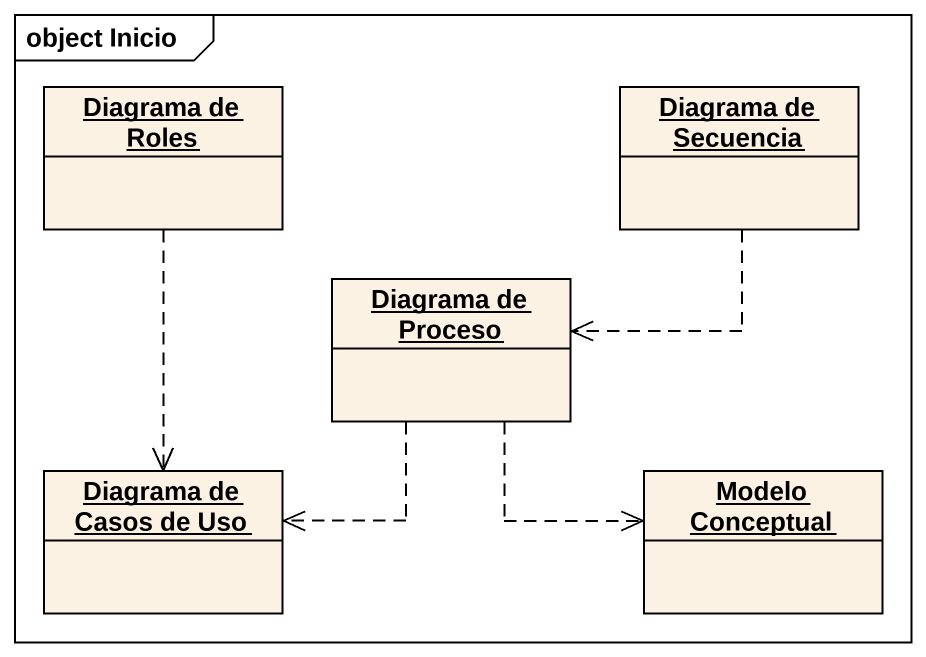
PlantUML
@startuml
mainframe object Inicio
hide circle
hide empty members
object "Diagrama de Roles" as Diagrama_de_Roles
object "Diagrama de Secuencia" as Diagrama_de_Secuencia
object "Diagrama de Proceso" as Diagrama_de_Proceso
object "Diagrama de Casos de Uso" as Diagrama_de_Casos_de_Uso
object "Modelo Conceptual" as Modelo_Conceptual
Diagrama_de_Roles ..> Diagrama_de_Casos_de_Uso
Diagrama_de_Secuencia ..> Diagrama_de_Proceso
Diagrama_de_Proceso ..> Diagrama_de_Casos_de_Uso
Diagrama_de_Proceso ..> Modelo_Conceptual
@enduml
